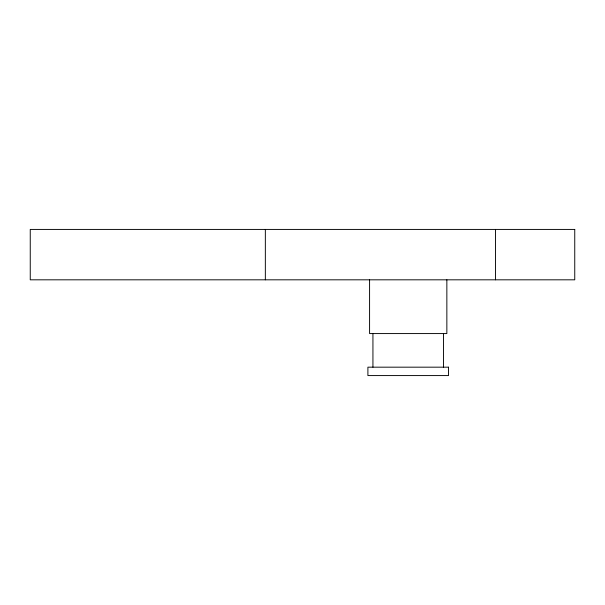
<?xml version="1.0" encoding="UTF-8"?>
<svg xmlns="http://www.w3.org/2000/svg" width="605" height="605" viewBox="0 0 605 605"><rect width="100%" height="100%" fill="white"/><g stroke="black" fill="none" stroke-linecap="round" stroke-linejoin="round"><path stroke-width="0.91" d="M495.503 229.424L495.503 279.82M446.853 279.82L446.853 333.574L369.579 333.574L369.579 279.82M443.495 333.574L443.495 367.174M372.937 333.574L372.937 367.174M265.345 229.424L265.345 279.82M574.75 229.424L30.25 229.424L30.25 279.82L574.75 279.82L574.75 229.424M448.532 367.174L367.901 367.174L367.901 375.576L448.532 375.576L448.532 367.174"/></g></svg>
